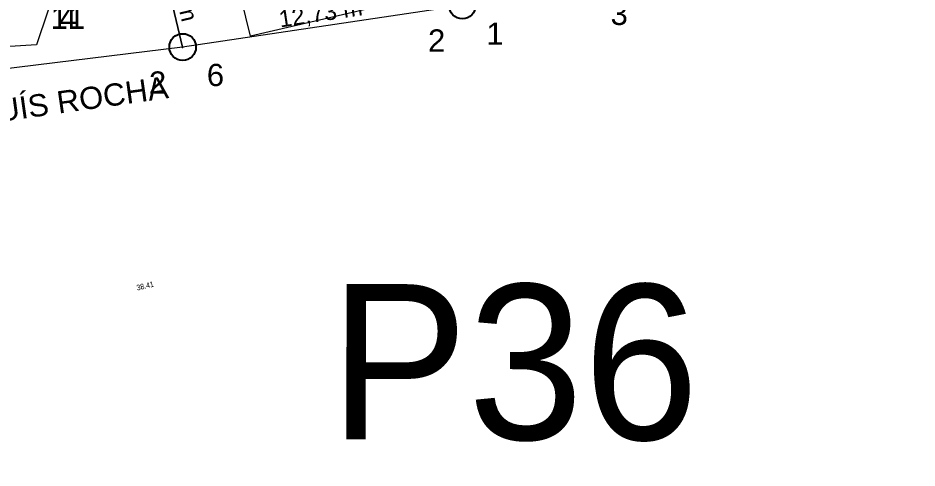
# Model space of a CAD drawing. Extents: x 578787 to 581140, y 9719065 to 9720647.
# Drawn here: x 579932.68 to 579973.16, y 9720270.9 to 9720291.15 of the extents above; entities that cross this region are included whole.
import ezdxf
from ezdxf.enums import TextEntityAlignment as Align

# ---------------------------------------------------------------- set-up
doc = ezdxf.new("R2010")
doc.units = 0
doc.header["$XCLIPFRAME"] = 2
doc.linetypes.add('INVISIBLE', pattern=[2, -1, -1])
doc.layers.get('0').update_dxf_attribs({"lineweight": 0})
for name, color, linetype, lineweight in [('ARQ_COTAS', 1, 'Continuous', 0), ('COTAS_DOS_LOTES', 41, 'Continuous', 0), ('EDIFICACAO_NOVO', 4, 'Continuous', 0), ('EDIFICACAO_pol', 254, 'Continuous', 0), ('IMAGEMGEO', 7, 'Continuous', 0), ('LOTE_NOVO', 3, 'Continuous', 0), ('LOTES_pol_v1', 7, 'Continuous', 30), ('ROGERIO', 2, 'Continuous', 0)]:
    doc.layers.add(name, color=color, linetype=linetype, lineweight=lineweight)
doc.layers.add('PONTOS_VERTICES', color=7, linetype='Continuous')
doc.layers.add('SIMBOLO_NOME', color=7, linetype='Continuous')
doc.styles.add('cmnR100_1_500', font='Century Gothic', dxfattribs={"height": 1.25})
doc.styles.add('SIMBOLO_ATRIBUTOS', font='arial.ttf')
doc.styles.get("Standard").update_dxf_attribs({"font": 'arial.ttf'})
doc.styles.add('TXT_PROJETO', font='Swis721 LtCn BT')
doc.dimstyles.new('CT_POLIGONAL', dxfattribs={"dimtxt": 0.25, "dimasz": 1, "dimexe": 0.065, "dimexo": 0.05, "dimgap": 0.2, "dimtad": 1, "dimtoh": 1, "dimzin": 4, "dimdsep": 46, "dimtxsty": 'TXT_PROJETO', "dimblk1": 'BL100', "dimblk2": 'BL100', "dimsah": 1, "dimcen": 0.09, "dimse1": 1, "dimse2": 1, "dimsd1": 1, "dimsd2": 1, "dimclrd": 1, "dimclrt": 2, "dimadec": 0, "dimazin": 0, "dimtfac": 1, "dimtdec": 4, "dimtmove": 0, "dimatfit": 3, "dimfxl": 0.1, "dimtolj": 1, "dimtzin": 0, "dimarcsym": 0})
picture_1 = doc.add_image_def('image1.jpg', size_in_pixel=(1908, 878))
pattern_1 = [(135, (0, 0), (-30.6549586, -30.6549586), [])]

# ---------------------------------------------------------------- blocks, each defined once
blk = doc.blocks.new('*D42E5')
at = {"layer": 'ROGERIO', "color": 2, "insert": (579938.435, 9720278.972), "char_height": 0.25, "attachment_point": 8, "rotation": 13.012, "style": 'TXT_PROJETO'}
blk.add_mtext('38.41', dxfattribs=at)
blk = doc.blocks.new('BL100')
at = {"layer": 'ARQ_COTAS'}
for p, q in [((0, -1.041), (0, 1.041)), ((-1.041, 0), (1.041, 0))]:
    blk.add_line(p, q, dxfattribs=at)
blk.add_circle((0, 0), 0.5, dxfattribs=at)
blk = doc.blocks.new('*D42E8')
at = {"layer": 'ROGERIO', "color": 2, "insert": (579975.561, 9720281.407), "char_height": 0.25, "attachment_point": 8, "rotation": 5.3932, "style": 'TXT_PROJETO'}
blk.add_mtext('43.56', dxfattribs=at)
blk = doc.blocks.new('MODELO PADRAO REURB')
blk.add_circle((0, 0), 0.6)
blk.add_point((0, 0))
at = {"layer": 'SIMBOLO_NOME', "style": 'SIMBOLO_ATRIBUTOS'}
blk.add_attdef('Nome', text='', height=1, dxfattribs=at).set_placement((0.0089, 1.3249), align=Align.CENTER)

msp = doc.modelspace()

# ---------------------------------------------------------------- hatches: boundary and pattern name
at = {"layer": 'EDIFICACAO_NOVO'}
h = msp.add_hatch(dxfattribs=at)
h.set_pattern_fill('_USER', color=256, scale=30.654959, style=0, pattern_type=0)
h.set_pattern_definition(pattern_1)
h.paths.add_polyline_path([(579951.334, 9720298.977), (579952.538, 9720292.529), (579943.153, 9720290.341), (579941.662, 9720296.387), (579942.152, 9720296.657), (579949.736, 9720298.531)], flags=0)
h = msp.add_hatch(dxfattribs=at)
h.set_pattern_fill('_USER', color=256, scale=30.654959, style=0, pattern_type=0)
h.set_pattern_definition(pattern_1)
h.paths.add_polyline_path([(579934.532, 9720292.993), (579933.519, 9720289.937), (579920.573, 9720289.136), (579917.927, 9720288.664), (579919.9, 9720292.413), (579918.688, 9720292.927), (579921.087, 9720297.215), (579922.719, 9720296.282)], flags=0)

# ---------------------------------------------------------------- linework, layer by layer
for points in [[(579951.334, 9720298.977), (579952.538, 9720292.529), (579943.153, 9720290.341), (579941.662, 9720296.387), (579942.152, 9720296.657), (579949.736, 9720298.531)], [(579934.532, 9720292.993), (579933.519, 9720289.937), (579920.573, 9720289.136), (579917.927, 9720288.664), (579919.9, 9720292.413), (579918.688, 9720292.927), (579921.087, 9720297.215), (579922.719, 9720296.282)]]:
    msp.add_lwpolyline(points, close=True, dxfattribs=at)
at = {"layer": 'LOTE_NOVO'}
for points in [[(579940.097, 9720289.844), (579938.864, 9720295.031), (579942.143, 9720296.684), (579949.718, 9720298.577), (579951.34, 9720298.983), (579952.69, 9720291.717)], [(579920.318, 9720297.696), (579922.767, 9720296.345), (579934.798, 9720292.98), (579938.864, 9720295.031), (579940.097, 9720289.844), (579919.416, 9720287.306), (579915.551, 9720287.906)]]:
    msp.add_lwpolyline(points, close=True, dxfattribs=at)

# ---------------------------------------------------------------- block references
at = {"layer": 'PONTOS_VERTICES'}
ref = msp.add_blockref('MODELO PADRAO REURB', (579934.798, 9720292.98), dxfattribs=at)
ref.add_attrib('Nome', '11', dxfattribs={"layer": 'SIMBOLO_NOME', "height": 1, "style": 'SIMBOLO_ATRIBUTOS'}).set_placement((579934.927, 9720291.661), align=Align.TOP_CENTER)
ref = msp.add_blockref('MODELO PADRAO REURB', (579934.798, 9720292.98), dxfattribs=at)
ref.add_attrib('Nome', '4', dxfattribs={"layer": 'SIMBOLO_NOME', "height": 1, "style": 'SIMBOLO_ATRIBUTOS'}).set_placement((579934.927, 9720291.661), align=Align.TOP_CENTER)
ref = msp.add_blockref('MODELO PADRAO REURB', (579960.889, 9720292.93), dxfattribs=at)
ref.add_attrib('Nome', '3', dxfattribs={"layer": 'SIMBOLO_NOME', "height": 1, "style": 'SIMBOLO_ATRIBUTOS'}).set_placement((579960.139, 9720291.838), align=Align.TOP_RIGHT)
ref = msp.add_blockref('MODELO PADRAO REURB', (579952.69, 9720291.717), dxfattribs=at)
ref.add_attrib('Nome', '2', dxfattribs={"layer": 'SIMBOLO_NOME', "height": 1, "style": 'SIMBOLO_ATRIBUTOS'}).set_placement((579951.92, 9720290.639), align=Align.TOP_RIGHT)
ref = msp.add_blockref('MODELO PADRAO REURB', (579952.69, 9720291.717), dxfattribs=at)
ref.add_attrib('Nome', '1', dxfattribs={"layer": 'SIMBOLO_NOME', "height": 1, "style": 'SIMBOLO_ATRIBUTOS'}).set_placement((579953.769, 9720290.947), align=Align.TOP_LEFT)
ref = msp.add_blockref('MODELO PADRAO REURB', (579940.097, 9720289.844), dxfattribs=at)
ref.add_attrib('Nome', '2', dxfattribs={"layer": 'SIMBOLO_NOME', "height": 1, "style": 'SIMBOLO_ATRIBUTOS'}).set_placement((579939.355, 9720288.747), align=Align.TOP_RIGHT)
ref = msp.add_blockref('MODELO PADRAO REURB', (579940.097, 9720289.844), dxfattribs=at)
ref.add_attrib('Nome', '6', dxfattribs={"layer": 'SIMBOLO_NOME', "height": 1, "style": 'SIMBOLO_ATRIBUTOS'}).set_placement((579941.185, 9720289.088), align=Align.TOP_LEFT)

# ---------------------------------------------------------------- texts
at = {"layer": 'COTAS_DOS_LOTES', "color": 41}
for s, rotation, p in [('5,33 m', 283.3728, (579939.699, 9720292.49)), ('12,73 m', 8.4592, (579946.361, 9720291.003))]:
    msp.add_text(s, height=0.75, rotation=rotation, dxfattribs=at).set_placement(p, align=Align.CENTER)
at = {"layer": 'EDIFICACAO_pol'}
msp.add_text('AVENIDA GOVERNADOR LUÍS ROCHA', height=1, rotation=8.0419, dxfattribs=at).set_placement((579914.218, 9720283.98))
at = {"layer": 'LOTES_pol_v1', "color": 253, "style": 'cmnR100_1_500'}
msp.add_text('P36', height=6.9897, rotation=359.9242, dxfattribs=at).set_placement((579946.701, 9720272.19))

# ---------------------------------------------------------------- dimensions: what is measured, and where the dimension line sits
at = {"layer": 'ROGERIO'}
for p1, p2, distance, picture, middle in [((579996.414, 9720292.274), (579953.042, 9720288.179), 9.059, '*D42E8', (579975.549, 9720281.534)), ((579955.689, 9720289.615), (579918.261, 9720280.966), 6.685, '*D42E5', (579938.406, 9720279.097))]:
    dim = msp.add_aligned_dim(p1=p1, p2=p2, distance=distance, dimstyle='CT_POLIGONAL', dxfattribs=at)
    dim.commit()
    dim.dimension.update_dxf_attribs({"geometry": picture, "text_midpoint": middle})

# ---------------------------------------------------------------- pictures from other files: only their frames are drawn
at = {"layer": 'IMAGEMGEO', "linetype": 'INVISIBLE'}
image = msp.add_image(picture_1, insert=(579744.404, 9720245.169), size_in_units=(568.298, 261.513), rotation=-0.26599, dxfattribs=at)
image.set_boundary_path([(-0.5, -0.5), (1907.5, 877.5)])

doc.saveas('drawing.dxf')
